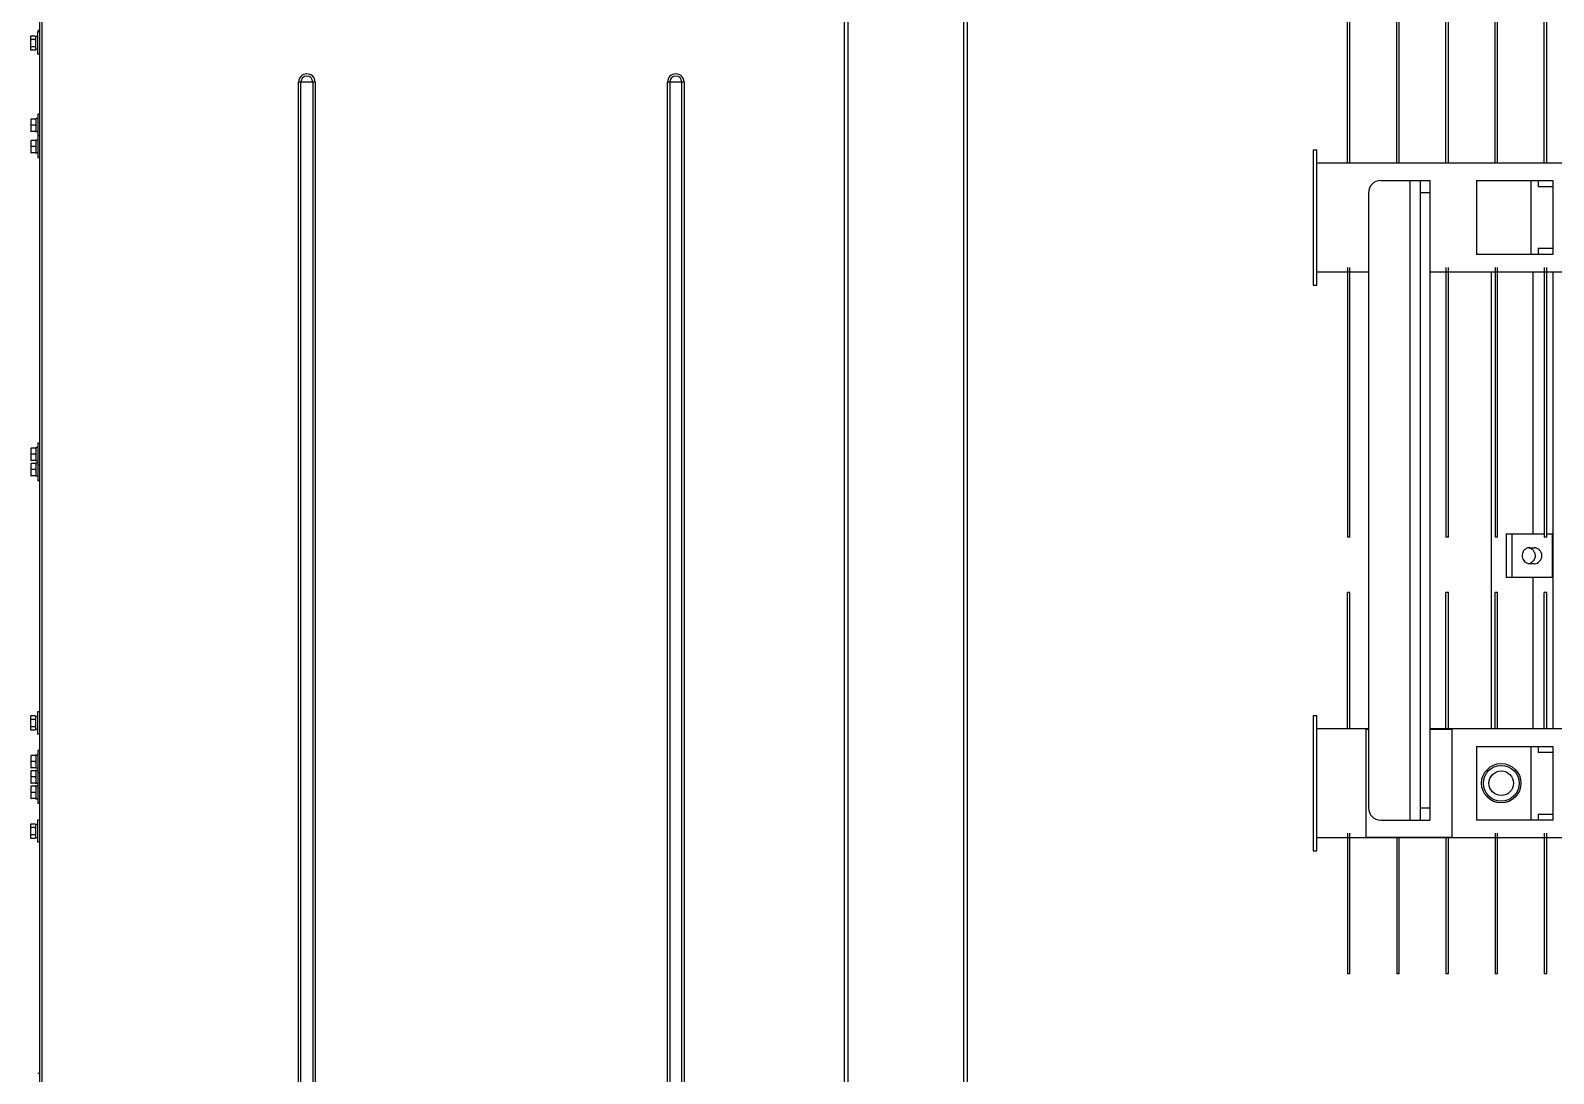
# Model space of a CAD drawing. Header units: millimetres. Extents: x 32496 to 166256, y 3504 to 23939.
# Drawn here: x 94314 to 95553, y 7080 to 7928 of the extents above; entities that cross this region are included whole.
import ezdxf

# ---------------------------------------------------------------- set-up
doc = ezdxf.new("R2010")
doc.units = ezdxf.units.MM
doc.layers.get('0').update_dxf_attribs({"lineweight": 35})
for name, color, linetype in [('2401-01144-S-M6-16HWM_1_0', 7, 'Continuous'), ('4215-19366_1_1_0', 7, 'Continuous'), ('4215-23304_2_1_1_0', 7, 'Continuous'), ('FG-S100X100-2232_0', 7, 'Continuous'), ('变压器模型_1__0', 7, 'Continuous')]:
    doc.layers.add(name, color=color, linetype=linetype)

# ---------------------------------------------------------------- blocks, each defined once
blk = doc.blocks.new('gtrytrgtrr')
at = {"layer": '2401-01144-S-M6-16HWM_1_0', "color": 7, "linetype": 'Continuous'}
for p, q in [((62537.4, -73153.1), (62537.6, -73152.8)), ((62537.4, -73153.1), (62537.4, -73164)), ((62541.1, -73152.8), (62537.7, -73152.8)), ((62541.4, -73153.1), (62541.1, -73152.8)), ((62541.4, -73153.1), (62541.4, -73164)), ((62543, -73153.2), (62541.4, -73153.2)), ((62543, -73149.5), (62543, -73167.5)), ((62544.6, -73149.5), (62543, -73149.5)), ((62544.9, -73148.3), (62543.3, -73148.3)), ((62537.4, -73164), (62537.6, -73164.3)), ((62537.6, -73164.3), (62537.7, -73164.3)), ((62541.1, -73155.7), (62537.7, -73155.7)), ((62541.1, -73161.5), (62537.7, -73161.5)), ((62541.1, -73164.3), (62537.7, -73164.3)), ((62541.4, -73164), (62541.1, -73164.3)), ((62541.1, -73164.3), (62541.1, -73164.3)), ((62543, -73163.9), (62541.4, -73163.9)), ((62544.6, -73167.5), (62543, -73167.5)), ((62543.3, -73216.3), (62543.3, -73233.8)), ((62544.9, -73216.3), (62543.3, -73216.3)), ((62537.7, -73220.3), (62537.7, -73230.3)), ((62541.4, -73220.3), (62538, -73220.3)), ((62541.4, -73225.2), (62538, -73225.2)), ((62541.7, -73219.9), (62541.7, -73230.6)), ((62543.3, -73219.9), (62541.7, -73219.9)), ((62537.7, -73237.8), (62537.7, -73247.8)), ((62541.4, -73230.3), (62538, -73230.3)), ((62541.4, -73230.3), (62538, -73230.3)), ((62541.4, -73237.8), (62538, -73237.8)), ((62543.3, -73230.6), (62541.7, -73230.6)), ((62541.7, -73237.4), (62541.7, -73248.1)), ((62543.3, -73237.4), (62541.7, -73237.4)), ((62543.3, -73233.8), (62543.3, -73251.8)), ((62544.9, -73233.8), (62543.3, -73233.8)), ((62541.4, -73242.7), (62538, -73242.7)), ((62541.4, -73247.8), (62538, -73247.8)), ((62541.4, -73247.8), (62538, -73247.8)), ((62543.3, -73248.1), (62541.7, -73248.1)), ((62544.9, -73251.8), (62543.3, -73251.8)), ((62537.7, -73487.8), (62537.7, -73497.8)), ((62541.4, -73487.8), (62538, -73487.8)), ((62541.7, -73487.4), (62541.7, -73498.1)), ((62543.3, -73487.4), (62541.7, -73487.4)), ((62543.3, -73483.8), (62543.3, -73501.8)), ((62544.9, -73483.8), (62543.3, -73483.8)), ((62537.7, -73500.3), (62537.7, -73510.3)), ((62541.4, -73492.7), (62538, -73492.7)), ((62541.4, -73497.8), (62538, -73497.8)), ((62541.4, -73497.8), (62538, -73497.8)), ((62541.4, -73500.3), (62538, -73500.3)), ((62543.3, -73498.1), (62541.7, -73498.1)), ((62541.7, -73499.9), (62541.7, -73510.6)), ((62543.3, -73499.9), (62541.7, -73499.9)), ((62543.3, -73501.8), (62543.3, -73514.3)), ((62544.9, -73501.8), (62543.3, -73501.8)), ((62541.4, -73505.2), (62538, -73505.2)), ((62541.4, -73510.3), (62538, -73510.3)), ((62541.4, -73510.3), (62538, -73510.3)), ((62543.3, -73510.6), (62541.7, -73510.6)), ((62544.9, -73514.3), (62543.3, -73514.3)), ((62537.4, -73705.8), (62537.6, -73705.6)), ((62537.4, -73705.8), (62537.4, -73716.8)), ((62541.1, -73705.5), (62537.7, -73705.5)), ((62541.1, -73708.5), (62537.7, -73708.5)), ((62541.4, -73705.8), (62541.1, -73705.6)), ((62541.4, -73705.8), (62541.4, -73716.8)), ((62543, -73705.9), (62541.4, -73705.9)), ((62543, -73702.3), (62543, -73720.3)), ((62544.6, -73702.3), (62543, -73702.3)), ((62537.4, -73716.8), (62537.6, -73717)), ((62537.6, -73717), (62537.7, -73717.1)), ((62541.1, -73714.3), (62537.7, -73714.3)), ((62541.1, -73717.1), (62537.7, -73717.1)), ((62541.4, -73716.8), (62541.1, -73717)), ((62541.1, -73717), (62541.1, -73717.1)), ((62543, -73716.6), (62541.4, -73716.6)), ((62544.6, -73720.3), (62543, -73720.3)), ((62541.7, -73737.4), (62541.7, -73748.1)), ((62543.3, -73737.4), (62541.7, -73737.4)), ((62543.3, -73733.8), (62543.3, -73751.8)), ((62544.9, -73733.8), (62543.3, -73733.8)), ((62537.7, -73737.8), (62537.7, -73747.8)), ((62541.4, -73737.8), (62538, -73737.8)), ((62541.4, -73742.7), (62538, -73742.7)), ((62541.4, -73747.8), (62538, -73747.8)), ((62541.4, -73747.8), (62538, -73747.8)), ((62543.3, -73748.1), (62541.7, -73748.1)), ((62541.7, -73749.9), (62541.7, -73760.6)), ((62543.3, -73749.9), (62541.7, -73749.9)), ((62537.7, -73750.3), (62537.7, -73760.3)), ((62541.4, -73750.3), (62538, -73750.3)), ((62541.4, -73755.2), (62538, -73755.2)), ((62541.4, -73760.3), (62538, -73760.3)), ((62541.4, -73760.3), (62538, -73760.3)), ((62543.3, -73760.6), (62541.7, -73760.6)), ((62543.3, -73751.8), (62543.3, -73764.3)), ((62544.9, -73751.8), (62543.3, -73751.8)), ((62537.7, -73762.8), (62537.7, -73772.8)), ((62541.4, -73762.8), (62538, -73762.8)), ((62541.4, -73767.7), (62538, -73767.7)), ((62541.4, -73772.8), (62538, -73772.8)), ((62541.4, -73772.8), (62538, -73772.8)), ((62541.7, -73762.4), (62541.7, -73773.1)), ((62543.3, -73762.4), (62541.7, -73762.4)), ((62543.3, -73773.1), (62541.7, -73773.1)), ((62543.3, -73764.3), (62543.3, -73776.8)), ((62544.9, -73764.3), (62543.3, -73764.3)), ((62544.9, -73776.8), (62543.3, -73776.8)), ((62537.4, -73793.8), (62537.7, -73793.5)), ((62537.4, -73793.8), (62537.4, -73804.8)), ((62537.7, -73793.5), (62537.7, -73793.5)), ((62541.1, -73793.5), (62537.7, -73793.5)), ((62541.1, -73796.4), (62537.7, -73796.4)), ((62541.4, -73793.8), (62541.1, -73793.5)), ((62541.4, -73793.8), (62541.4, -73804.8)), ((62543, -73793.9), (62541.4, -73793.9)), ((62543, -73790.3), (62543, -73808.3)), ((62544.6, -73790.3), (62543, -73790.3)), ((62537.4, -73804.8), (62537.7, -73805.1)), ((62541.1, -73802.2), (62537.7, -73802.2)), ((62541.1, -73805.1), (62537.7, -73805.1)), ((62541.4, -73804.8), (62541.1, -73805.1)), ((62543, -73804.6), (62541.4, -73804.6)), ((62544.6, -73808.3), (62543, -73808.3)), ((62544.9, -73996.3), (62543.3, -73996.3))]:
    blk.add_line(p, q, dxfattribs=at)
for centre, start, end in [((62540.1, -73796.1), 140.5026, 140.8681), ((62538.6, -73796.1), 39.1319, 39.4968)]:
    blk.add_arc(centre, 3.56, start, end, dxfattribs=at)
for points, knots in [([(62537.7, -73152.8), (62537.6, -73152.8), (62537.5, -73152.9), (62537.4, -73153), (62537.4, -73153.1)], [0, 0, 0, 0, 0.255073, 1, 1, 1, 1]), ([(62537.4, -73155.4), (62537.4, -73155.4), (62537.5, -73155.6), (62537.6, -73155.7), (62537.7, -73155.7)], [0, 0, 0, 0, 0.24485, 1, 1, 1, 1]), ([(62541.1, -73152.8), (62541.1, -73152.8), (62541.2, -73152.9), (62541.3, -73153), (62541.4, -73153.1)], [0, 0, 0, 0, 0.255072, 1, 1, 1, 1]), ([(62541.4, -73155.4), (62541.3, -73155.4), (62541.2, -73155.6), (62541.1, -73155.7), (62541.1, -73155.7)], [0, 0, 0, 0, 0.24485, 1, 1, 1, 1]), ([(62537.7, -73161.5), (62537.6, -73161.5), (62537.5, -73161.6), (62537.4, -73161.8), (62537.4, -73161.8)], [0, 0, 0, 0, 0.255647, 1, 1, 1, 1]), ([(62537.4, -73164), (62537.4, -73164), (62537.5, -73164.1), (62537.5, -73164.2), (62537.6, -73164.3)], [0, 0, 0, 0, 0.245193, 1, 1, 1, 1]), ([(62541.1, -73161.5), (62541.1, -73161.5), (62541.2, -73161.6), (62541.3, -73161.8), (62541.4, -73161.8)], [0, 0, 0, 0, 0.255646, 1, 1, 1, 1]), ([(62541.4, -73164), (62541.3, -73164), (62541.3, -73164.1), (62541.2, -73164.2), (62541.1, -73164.3)], [0, 0, 0, 0, 0.245193, 1, 1, 1, 1]), ([(62537.7, -73220.3), (62537.7, -73220.3), (62537.8, -73220.3), (62537.9, -73220.3), (62538, -73220.3)], [0, 0, 0, 0, 0.23369, 1, 1, 1, 1]), ([(62538, -73220.3), (62537.9, -73220.3), (62537.8, -73220.5), (62537.7, -73220.7), (62537.7, -73220.8)], [0, 0, 0, 0, 0.250911, 1, 1, 1, 1]), ([(62537.7, -73224.7), (62537.7, -73224.7), (62537.8, -73224.9), (62537.9, -73225.1), (62538, -73225.2)], [0, 0, 0, 0, 0.249123, 1, 1, 1, 1]), ([(62538, -73225.2), (62537.9, -73225.3), (62537.8, -73225.5), (62537.7, -73225.7), (62537.7, -73225.8)], [0, 0, 0, 0, 0.250845, 1, 1, 1, 1]), ([(62537.7, -73229.7), (62537.7, -73229.7), (62537.8, -73229.9), (62537.9, -73230.1), (62538, -73230.3)], [0, 0, 0, 0, 0.24919, 1, 1, 1, 1]), ([(62541.7, -73220.3), (62541.6, -73220.3), (62541.5, -73220.3), (62541.4, -73220.3), (62541.4, -73220.3)], [0, 0, 0, 0, 0.23369, 1, 1, 1, 1]), ([(62541.4, -73220.3), (62541.4, -73220.3), (62541.5, -73220.5), (62541.6, -73220.7), (62541.7, -73220.8)], [0, 0, 0, 0, 0.25091, 1, 1, 1, 1]), ([(62541.7, -73224.7), (62541.6, -73224.7), (62541.5, -73224.9), (62541.4, -73225.1), (62541.4, -73225.2)], [0, 0, 0, 0, 0.249123, 1, 1, 1, 1]), ([(62541.4, -73225.2), (62541.4, -73225.3), (62541.5, -73225.5), (62541.6, -73225.7), (62541.7, -73225.8)], [0, 0, 0, 0, 0.250844, 1, 1, 1, 1]), ([(62541.7, -73229.7), (62541.6, -73229.7), (62541.5, -73229.9), (62541.4, -73230.1), (62541.4, -73230.3)], [0, 0, 0, 0, 0.24919, 1, 1, 1, 1]), ([(62537.7, -73230.3), (62537.7, -73230.3), (62537.8, -73230.3), (62537.9, -73230.3), (62538, -73230.3)], [0, 0, 0, 0, 0.23369, 1, 1, 1, 1]), ([(62538, -73230.3), (62537.9, -73230.3), (62537.8, -73230.3), (62537.7, -73230.3), (62537.7, -73230.3)], [0, 0, 0, 0, 0.265514, 1, 1, 1, 1]), ([(62537.7, -73237.8), (62537.7, -73237.8), (62537.8, -73237.8), (62537.9, -73237.8), (62538, -73237.8)], [0, 0, 0, 0, 0.23369, 1, 1, 1, 1]), ([(62538, -73237.8), (62537.9, -73237.8), (62537.8, -73238), (62537.7, -73238.2), (62537.7, -73238.3)], [0, 0, 0, 0, 0.250911, 1, 1, 1, 1]), ([(62537.7, -73242.2), (62537.7, -73242.2), (62537.8, -73242.4), (62537.9, -73242.6), (62538, -73242.7)], [0, 0, 0, 0, 0.249123, 1, 1, 1, 1]), ([(62541.7, -73230.3), (62541.6, -73230.3), (62541.5, -73230.3), (62541.4, -73230.3), (62541.4, -73230.3)], [0, 0, 0, 0, 0.23369, 1, 1, 1, 1]), ([(62541.4, -73230.3), (62541.4, -73230.3), (62541.5, -73230.3), (62541.6, -73230.3), (62541.7, -73230.3)], [0, 0, 0, 0, 0.265512, 1, 1, 1, 1]), ([(62541.7, -73237.8), (62541.6, -73237.8), (62541.5, -73237.8), (62541.4, -73237.8), (62541.4, -73237.8)], [0, 0, 0, 0, 0.23369, 1, 1, 1, 1]), ([(62541.4, -73237.8), (62541.4, -73237.8), (62541.5, -73238), (62541.6, -73238.2), (62541.7, -73238.3)], [0, 0, 0, 0, 0.25091, 1, 1, 1, 1]), ([(62541.7, -73242.2), (62541.6, -73242.2), (62541.5, -73242.4), (62541.4, -73242.6), (62541.4, -73242.7)], [0, 0, 0, 0, 0.249123, 1, 1, 1, 1]), ([(62538, -73242.7), (62537.9, -73242.8), (62537.8, -73243), (62537.7, -73243.2), (62537.7, -73243.3)], [0, 0, 0, 0, 0.250845, 1, 1, 1, 1]), ([(62537.7, -73247.2), (62537.7, -73247.2), (62537.8, -73247.4), (62537.9, -73247.6), (62538, -73247.8)], [0, 0, 0, 0, 0.24919, 1, 1, 1, 1]), ([(62537.7, -73247.8), (62537.7, -73247.8), (62537.8, -73247.8), (62537.9, -73247.8), (62538, -73247.8)], [0, 0, 0, 0, 0.23369, 1, 1, 1, 1]), ([(62538, -73247.8), (62537.9, -73247.8), (62537.8, -73247.8), (62537.7, -73247.8), (62537.7, -73247.8)], [0, 0, 0, 0, 0.265514, 1, 1, 1, 1]), ([(62541.4, -73242.7), (62541.4, -73242.8), (62541.5, -73243), (62541.6, -73243.2), (62541.7, -73243.3)], [0, 0, 0, 0, 0.250844, 1, 1, 1, 1]), ([(62541.7, -73247.2), (62541.6, -73247.2), (62541.5, -73247.4), (62541.4, -73247.6), (62541.4, -73247.8)], [0, 0, 0, 0, 0.24919, 1, 1, 1, 1]), ([(62541.7, -73247.8), (62541.6, -73247.8), (62541.5, -73247.8), (62541.4, -73247.8), (62541.4, -73247.8)], [0, 0, 0, 0, 0.23369, 1, 1, 1, 1]), ([(62541.4, -73247.8), (62541.4, -73247.8), (62541.5, -73247.8), (62541.6, -73247.8), (62541.7, -73247.8)], [0, 0, 0, 0, 0.265512, 1, 1, 1, 1]), ([(62537.7, -73487.8), (62537.7, -73487.8), (62537.8, -73487.8), (62537.9, -73487.8), (62538, -73487.8)], [0, 0, 0, 0, 0.23369, 1, 1, 1, 1]), ([(62538, -73487.8), (62537.9, -73487.8), (62537.8, -73488), (62537.7, -73488.2), (62537.7, -73488.3)], [0, 0, 0, 0, 0.250911, 1, 1, 1, 1]), ([(62541.7, -73487.8), (62541.6, -73487.8), (62541.5, -73487.8), (62541.4, -73487.8), (62541.4, -73487.8)], [0, 0, 0, 0, 0.23369, 1, 1, 1, 1]), ([(62541.4, -73487.8), (62541.4, -73487.8), (62541.5, -73488), (62541.6, -73488.2), (62541.7, -73488.3)], [0, 0, 0, 0, 0.25091, 1, 1, 1, 1]), ([(62537.7, -73492.2), (62537.7, -73492.2), (62537.8, -73492.4), (62537.9, -73492.6), (62538, -73492.7)], [0, 0, 0, 0, 0.249123, 1, 1, 1, 1]), ([(62538, -73492.7), (62537.9, -73492.8), (62537.8, -73493), (62537.7, -73493.2), (62537.7, -73493.3)], [0, 0, 0, 0, 0.250845, 1, 1, 1, 1]), ([(62537.7, -73497.2), (62537.7, -73497.2), (62537.8, -73497.4), (62537.9, -73497.6), (62538, -73497.8)], [0, 0, 0, 0, 0.24919, 1, 1, 1, 1]), ([(62537.7, -73497.8), (62537.7, -73497.8), (62537.8, -73497.8), (62537.9, -73497.8), (62538, -73497.8)], [0, 0, 0, 0, 0.23369, 1, 1, 1, 1]), ([(62538, -73497.8), (62537.9, -73497.8), (62537.8, -73497.8), (62537.7, -73497.8), (62537.7, -73497.8)], [0, 0, 0, 0, 0.265514, 1, 1, 1, 1]), ([(62537.7, -73500.3), (62537.7, -73500.3), (62537.8, -73500.3), (62537.9, -73500.3), (62538, -73500.3)], [0, 0, 0, 0, 0.23369, 1, 1, 1, 1]), ([(62538, -73500.3), (62537.9, -73500.3), (62537.8, -73500.5), (62537.7, -73500.7), (62537.7, -73500.8)], [0, 0, 0, 0, 0.250911, 1, 1, 1, 1]), ([(62541.7, -73492.2), (62541.6, -73492.2), (62541.5, -73492.4), (62541.4, -73492.6), (62541.4, -73492.7)], [0, 0, 0, 0, 0.249123, 1, 1, 1, 1]), ([(62541.4, -73492.7), (62541.4, -73492.8), (62541.5, -73493), (62541.6, -73493.2), (62541.7, -73493.3)], [0, 0, 0, 0, 0.250844, 1, 1, 1, 1]), ([(62541.7, -73497.2), (62541.6, -73497.2), (62541.5, -73497.4), (62541.4, -73497.6), (62541.4, -73497.8)], [0, 0, 0, 0, 0.24919, 1, 1, 1, 1]), ([(62541.7, -73497.8), (62541.6, -73497.8), (62541.5, -73497.8), (62541.4, -73497.8), (62541.4, -73497.8)], [0, 0, 0, 0, 0.23369, 1, 1, 1, 1]), ([(62541.4, -73497.8), (62541.4, -73497.8), (62541.5, -73497.8), (62541.6, -73497.8), (62541.7, -73497.8)], [0, 0, 0, 0, 0.265512, 1, 1, 1, 1]), ([(62541.7, -73500.3), (62541.6, -73500.3), (62541.5, -73500.3), (62541.4, -73500.3), (62541.4, -73500.3)], [0, 0, 0, 0, 0.23369, 1, 1, 1, 1]), ([(62541.4, -73500.3), (62541.4, -73500.3), (62541.5, -73500.5), (62541.6, -73500.7), (62541.7, -73500.8)], [0, 0, 0, 0, 0.25091, 1, 1, 1, 1]), ([(62537.7, -73504.7), (62537.7, -73504.7), (62537.8, -73504.9), (62537.9, -73505.1), (62538, -73505.2)], [0, 0, 0, 0, 0.249123, 1, 1, 1, 1]), ([(62538, -73505.2), (62537.9, -73505.3), (62537.8, -73505.5), (62537.7, -73505.7), (62537.7, -73505.8)], [0, 0, 0, 0, 0.250845, 1, 1, 1, 1]), ([(62537.7, -73509.7), (62537.7, -73509.7), (62537.8, -73509.9), (62537.9, -73510.1), (62538, -73510.3)], [0, 0, 0, 0, 0.24919, 1, 1, 1, 1]), ([(62537.7, -73510.3), (62537.7, -73510.3), (62537.8, -73510.3), (62537.9, -73510.3), (62538, -73510.3)], [0, 0, 0, 0, 0.23369, 1, 1, 1, 1]), ([(62538, -73510.3), (62537.9, -73510.3), (62537.8, -73510.3), (62537.7, -73510.3), (62537.7, -73510.3)], [0, 0, 0, 0, 0.265514, 1, 1, 1, 1]), ([(62541.7, -73504.7), (62541.6, -73504.7), (62541.5, -73504.9), (62541.4, -73505.1), (62541.4, -73505.2)], [0, 0, 0, 0, 0.249123, 1, 1, 1, 1]), ([(62541.4, -73505.2), (62541.4, -73505.3), (62541.5, -73505.5), (62541.6, -73505.7), (62541.7, -73505.8)], [0, 0, 0, 0, 0.250844, 1, 1, 1, 1]), ([(62541.7, -73509.7), (62541.6, -73509.7), (62541.5, -73509.9), (62541.4, -73510.1), (62541.4, -73510.3)], [0, 0, 0, 0, 0.24919, 1, 1, 1, 1]), ([(62541.7, -73510.3), (62541.6, -73510.3), (62541.5, -73510.3), (62541.4, -73510.3), (62541.4, -73510.3)], [0, 0, 0, 0, 0.23369, 1, 1, 1, 1]), ([(62541.4, -73510.3), (62541.4, -73510.3), (62541.5, -73510.3), (62541.6, -73510.3), (62541.7, -73510.3)], [0, 0, 0, 0, 0.265512, 1, 1, 1, 1]), ([(62537.7, -73705.5), (62537.6, -73705.5), (62537.5, -73705.7), (62537.4, -73705.8), (62537.4, -73705.9)], [0, 0, 0, 0, 0.255073, 1, 1, 1, 1]), ([(62537.4, -73708.2), (62537.4, -73708.2), (62537.5, -73708.3), (62537.6, -73708.4), (62537.7, -73708.5)], [0, 0, 0, 0, 0.24485, 1, 1, 1, 1]), ([(62541.1, -73705.5), (62541.1, -73705.5), (62541.2, -73705.7), (62541.3, -73705.8), (62541.4, -73705.9)], [0, 0, 0, 0, 0.255072, 1, 1, 1, 1]), ([(62541.4, -73708.2), (62541.3, -73708.2), (62541.2, -73708.3), (62541.1, -73708.4), (62541.1, -73708.5)], [0, 0, 0, 0, 0.24485, 1, 1, 1, 1]), ([(62537.7, -73714.3), (62537.6, -73714.3), (62537.5, -73714.4), (62537.4, -73714.5), (62537.4, -73714.6)], [0, 0, 0, 0, 0.255647, 1, 1, 1, 1]), ([(62537.4, -73716.7), (62537.4, -73716.8), (62537.5, -73716.9), (62537.5, -73716.9), (62537.6, -73717)], [0, 0, 0, 0, 0.245193, 1, 1, 1, 1]), ([(62541.1, -73714.3), (62541.1, -73714.3), (62541.2, -73714.4), (62541.3, -73714.5), (62541.4, -73714.6)], [0, 0, 0, 0, 0.255646, 1, 1, 1, 1]), ([(62541.4, -73716.7), (62541.3, -73716.8), (62541.3, -73716.9), (62541.2, -73716.9), (62541.1, -73717)], [0, 0, 0, 0, 0.245193, 1, 1, 1, 1]), ([(62537.7, -73737.8), (62537.7, -73737.8), (62537.8, -73737.8), (62537.9, -73737.8), (62538, -73737.8)], [0, 0, 0, 0, 0.23369, 1, 1, 1, 1]), ([(62538, -73737.8), (62537.9, -73737.8), (62537.8, -73738), (62537.7, -73738.2), (62537.7, -73738.3)], [0, 0, 0, 0, 0.250911, 1, 1, 1, 1]), ([(62537.7, -73742.2), (62537.7, -73742.2), (62537.8, -73742.4), (62537.9, -73742.6), (62538, -73742.7)], [0, 0, 0, 0, 0.249123, 1, 1, 1, 1]), ([(62538, -73742.7), (62537.9, -73742.8), (62537.8, -73743), (62537.7, -73743.2), (62537.7, -73743.3)], [0, 0, 0, 0, 0.250845, 1, 1, 1, 1]), ([(62537.7, -73747.2), (62537.7, -73747.2), (62537.8, -73747.4), (62537.9, -73747.6), (62538, -73747.8)], [0, 0, 0, 0, 0.24919, 1, 1, 1, 1]), ([(62537.7, -73747.8), (62537.7, -73747.8), (62537.8, -73747.8), (62537.9, -73747.8), (62538, -73747.8)], [0, 0, 0, 0, 0.23369, 1, 1, 1, 1]), ([(62538, -73747.8), (62537.9, -73747.8), (62537.8, -73747.8), (62537.7, -73747.8), (62537.7, -73747.8)], [0, 0, 0, 0, 0.265514, 1, 1, 1, 1]), ([(62541.7, -73737.8), (62541.6, -73737.8), (62541.5, -73737.8), (62541.4, -73737.8), (62541.4, -73737.8)], [0, 0, 0, 0, 0.23369, 1, 1, 1, 1]), ([(62541.4, -73737.8), (62541.4, -73737.8), (62541.5, -73738), (62541.6, -73738.2), (62541.7, -73738.3)], [0, 0, 0, 0, 0.25091, 1, 1, 1, 1]), ([(62541.7, -73742.2), (62541.6, -73742.2), (62541.5, -73742.4), (62541.4, -73742.6), (62541.4, -73742.7)], [0, 0, 0, 0, 0.249123, 1, 1, 1, 1]), ([(62541.4, -73742.7), (62541.4, -73742.8), (62541.5, -73743), (62541.6, -73743.2), (62541.7, -73743.3)], [0, 0, 0, 0, 0.250844, 1, 1, 1, 1]), ([(62541.7, -73747.2), (62541.6, -73747.2), (62541.5, -73747.4), (62541.4, -73747.6), (62541.4, -73747.8)], [0, 0, 0, 0, 0.24919, 1, 1, 1, 1]), ([(62541.7, -73747.8), (62541.6, -73747.8), (62541.5, -73747.8), (62541.4, -73747.8), (62541.4, -73747.8)], [0, 0, 0, 0, 0.23369, 1, 1, 1, 1]), ([(62541.4, -73747.8), (62541.4, -73747.8), (62541.5, -73747.8), (62541.6, -73747.8), (62541.7, -73747.8)], [0, 0, 0, 0, 0.265512, 1, 1, 1, 1]), ([(62537.7, -73750.3), (62537.7, -73750.3), (62537.8, -73750.3), (62537.9, -73750.3), (62538, -73750.3)], [0, 0, 0, 0, 0.23369, 1, 1, 1, 1]), ([(62538, -73750.3), (62537.9, -73750.3), (62537.8, -73750.5), (62537.7, -73750.7), (62537.7, -73750.8)], [0, 0, 0, 0, 0.250911, 1, 1, 1, 1]), ([(62537.7, -73754.7), (62537.7, -73754.7), (62537.8, -73754.9), (62537.9, -73755.1), (62538, -73755.2)], [0, 0, 0, 0, 0.249123, 1, 1, 1, 1]), ([(62538, -73755.2), (62537.9, -73755.3), (62537.8, -73755.5), (62537.7, -73755.7), (62537.7, -73755.8)], [0, 0, 0, 0, 0.250845, 1, 1, 1, 1]), ([(62537.7, -73759.7), (62537.7, -73759.7), (62537.8, -73759.9), (62537.9, -73760.1), (62538, -73760.3)], [0, 0, 0, 0, 0.24919, 1, 1, 1, 1]), ([(62537.7, -73760.3), (62537.7, -73760.3), (62537.8, -73760.3), (62537.9, -73760.3), (62538, -73760.3)], [0, 0, 0, 0, 0.23369, 1, 1, 1, 1]), ([(62538, -73760.3), (62537.9, -73760.3), (62537.8, -73760.3), (62537.7, -73760.3), (62537.7, -73760.3)], [0, 0, 0, 0, 0.265514, 1, 1, 1, 1]), ([(62541.7, -73750.3), (62541.6, -73750.3), (62541.5, -73750.3), (62541.4, -73750.3), (62541.4, -73750.3)], [0, 0, 0, 0, 0.23369, 1, 1, 1, 1]), ([(62541.4, -73750.3), (62541.4, -73750.3), (62541.5, -73750.5), (62541.6, -73750.7), (62541.7, -73750.8)], [0, 0, 0, 0, 0.25091, 1, 1, 1, 1]), ([(62541.7, -73754.7), (62541.6, -73754.7), (62541.5, -73754.9), (62541.4, -73755.1), (62541.4, -73755.2)], [0, 0, 0, 0, 0.249123, 1, 1, 1, 1]), ([(62541.4, -73755.2), (62541.4, -73755.3), (62541.5, -73755.5), (62541.6, -73755.7), (62541.7, -73755.8)], [0, 0, 0, 0, 0.250844, 1, 1, 1, 1]), ([(62541.7, -73759.7), (62541.6, -73759.7), (62541.5, -73759.9), (62541.4, -73760.1), (62541.4, -73760.3)], [0, 0, 0, 0, 0.24919, 1, 1, 1, 1]), ([(62541.7, -73760.3), (62541.6, -73760.3), (62541.5, -73760.3), (62541.4, -73760.3), (62541.4, -73760.3)], [0, 0, 0, 0, 0.23369, 1, 1, 1, 1]), ([(62541.4, -73760.3), (62541.4, -73760.3), (62541.5, -73760.3), (62541.6, -73760.3), (62541.7, -73760.3)], [0, 0, 0, 0, 0.265512, 1, 1, 1, 1]), ([(62537.7, -73762.8), (62537.7, -73762.8), (62537.8, -73762.8), (62537.9, -73762.8), (62538, -73762.8)], [0, 0, 0, 0, 0.23369, 1, 1, 1, 1]), ([(62538, -73762.8), (62537.9, -73762.8), (62537.8, -73763), (62537.7, -73763.2), (62537.7, -73763.3)], [0, 0, 0, 0, 0.250911, 1, 1, 1, 1]), ([(62537.7, -73767.2), (62537.7, -73767.2), (62537.8, -73767.4), (62537.9, -73767.6), (62538, -73767.7)], [0, 0, 0, 0, 0.249123, 1, 1, 1, 1]), ([(62538, -73767.7), (62537.9, -73767.8), (62537.8, -73768), (62537.7, -73768.2), (62537.7, -73768.3)], [0, 0, 0, 0, 0.250845, 1, 1, 1, 1]), ([(62537.7, -73772.2), (62537.7, -73772.2), (62537.8, -73772.4), (62537.9, -73772.6), (62538, -73772.8)], [0, 0, 0, 0, 0.24919, 1, 1, 1, 1]), ([(62537.7, -73772.8), (62537.7, -73772.8), (62537.8, -73772.8), (62537.9, -73772.8), (62538, -73772.8)], [0, 0, 0, 0, 0.23369, 1, 1, 1, 1]), ([(62538, -73772.8), (62537.9, -73772.8), (62537.8, -73772.8), (62537.7, -73772.8), (62537.7, -73772.8)], [0, 0, 0, 0, 0.265514, 1, 1, 1, 1]), ([(62541.7, -73762.8), (62541.6, -73762.8), (62541.5, -73762.8), (62541.4, -73762.8), (62541.4, -73762.8)], [0, 0, 0, 0, 0.23369, 1, 1, 1, 1]), ([(62541.4, -73762.8), (62541.4, -73762.8), (62541.5, -73763), (62541.6, -73763.2), (62541.7, -73763.3)], [0, 0, 0, 0, 0.25091, 1, 1, 1, 1]), ([(62541.7, -73767.2), (62541.6, -73767.2), (62541.5, -73767.4), (62541.4, -73767.6), (62541.4, -73767.7)], [0, 0, 0, 0, 0.249123, 1, 1, 1, 1]), ([(62541.4, -73767.7), (62541.4, -73767.8), (62541.5, -73768), (62541.6, -73768.2), (62541.7, -73768.3)], [0, 0, 0, 0, 0.250844, 1, 1, 1, 1]), ([(62541.7, -73772.2), (62541.6, -73772.2), (62541.5, -73772.4), (62541.4, -73772.6), (62541.4, -73772.8)], [0, 0, 0, 0, 0.24919, 1, 1, 1, 1]), ([(62541.7, -73772.8), (62541.6, -73772.8), (62541.5, -73772.8), (62541.4, -73772.8), (62541.4, -73772.8)], [0, 0, 0, 0, 0.23369, 1, 1, 1, 1]), ([(62541.4, -73772.8), (62541.4, -73772.8), (62541.5, -73772.8), (62541.6, -73772.8), (62541.7, -73772.8)], [0, 0, 0, 0, 0.265512, 1, 1, 1, 1]), ([(62537.7, -73793.5), (62537.6, -73793.5), (62537.5, -73793.6), (62537.4, -73793.7), (62537.4, -73793.8)], [0, 0, 0, 0, 0.255039, 1, 1, 1, 1]), ([(62537.4, -73796.1), (62537.4, -73796.1), (62537.5, -73796.2), (62537.6, -73796.3), (62537.7, -73796.4)], [0, 0, 0, 0, 0.24456, 1, 1, 1, 1]), ([(62541.1, -73793.5), (62541.1, -73793.5), (62541.2, -73793.6), (62541.3, -73793.7), (62541.3, -73793.8)], [0, 0, 0, 0, 0.255039, 1, 1, 1, 1]), ([(62541.4, -73796.1), (62541.3, -73796.1), (62541.2, -73796.2), (62541.1, -73796.3), (62541.1, -73796.4)], [0, 0, 0, 0, 0.24456, 1, 1, 1, 1]), ([(62537.7, -73802.2), (62537.6, -73802.2), (62537.5, -73802.3), (62537.4, -73802.4), (62537.4, -73802.5)], [0, 0, 0, 0, 0.255355, 1, 1, 1, 1]), ([(62537.4, -73804.7), (62537.4, -73804.8), (62537.5, -73804.9), (62537.6, -73805), (62537.7, -73805.1)], [0, 0, 0, 0, 0.244562, 1, 1, 1, 1]), ([(62541.1, -73802.2), (62541.1, -73802.2), (62541.2, -73802.3), (62541.3, -73802.4), (62541.4, -73802.5)], [0, 0, 0, 0, 0.255354, 1, 1, 1, 1]), ([(62541.4, -73804.7), (62541.3, -73804.8), (62541.2, -73804.9), (62541.1, -73805), (62541.1, -73805.1)], [0, 0, 0, 0, 0.244562, 1, 1, 1, 1])]:
    blk.add_open_spline(points, degree=3, knots=knots, dxfattribs=at)
for points in [[(62537.7, -73155.7), (62537.6, -73156), (62537.5, -73156.2), (62537.4, -73156.4)], [(62537.4, -73160.9), (62537.5, -73161.1), (62537.6, -73161.3), (62537.7, -73161.5)], [(62541.1, -73155.7), (62541.2, -73156), (62541.3, -73156.2), (62541.4, -73156.4)], [(62541.4, -73160.9), (62541.3, -73161.1), (62541.2, -73161.3), (62541.1, -73161.5)], [(62537.7, -73708.5), (62537.6, -73708.7), (62537.5, -73708.9), (62537.4, -73709.2)], [(62541.1, -73708.5), (62541.2, -73708.7), (62541.3, -73708.9), (62541.4, -73709.2)], [(62537.4, -73713.6), (62537.5, -73713.8), (62537.6, -73714.1), (62537.7, -73714.3)], [(62541.4, -73713.6), (62541.3, -73713.8), (62541.2, -73714.1), (62541.1, -73714.3)], [(62537.7, -73796.4), (62537.6, -73796.6), (62537.5, -73796.8), (62537.4, -73797.1)], [(62541.1, -73796.4), (62541.2, -73796.6), (62541.3, -73796.8), (62541.4, -73797.1)], [(62537.4, -73801.5), (62537.5, -73801.7), (62537.6, -73802), (62537.7, -73802.2)], [(62541.4, -73801.5), (62541.3, -73801.7), (62541.2, -73802), (62541.1, -73802.2)]]:
    blk.add_open_spline(points, degree=3, dxfattribs=at)
at = {"layer": '4215-19366_1_1_0', "color": 7, "linetype": 'Continuous'}
for p, q in [((62544.6, -73148.3), (62544.6, -73216.3)), ((62544.6, -73251.8), (62544.6, -73483.8)), ((62544.6, -73264.3), (62544.9, -73264.3)), ((62544.6, -73514.3), (62544.6, -73733.8)), ((62544.6, -73692.8), (62544.9, -73692.8)), ((62544.9, -73694.8), (62544.6, -73694.8)), ((62544.6, -73776.8), (62544.6, -73996.3)), ((62544.9, -73815.8), (62544.6, -73815.8)), ((62544.9, -73817.8), (62544.6, -73817.8))]:
    blk.add_line(p, q, dxfattribs=at)
at = {"layer": '4215-23304_2_1_1_0', "color": 7, "linetype": 'Continuous'}
blk.add_line((62544.9, -74416), (62544.9, -73094.5), dxfattribs=at)
at = {"layer": '4215-23304_2_1_1_0', "color": 9, "linetype": 'Continuous'}
for p, q in [((62546.6, -73096.2), (62546.6, -74414.3)), ((62755.4, -74320.3), (62755.4, -73190.3)), ((62768.8, -73190.3), (62755.4, -73190.3)), ((62757.2, -74320.3), (62757.2, -73190.3)), ((62766.9, -73190.3), (62766.9, -74320.3)), ((62768.8, -73190.3), (62768.8, -74320.3)), ((63055.4, -74320.3), (63055.4, -73190.3)), ((63068.8, -73190.3), (63055.4, -73190.3)), ((63057.2, -73190.3), (63057.2, -74320.3)), ((63066.9, -74320.3), (63066.9, -73190.3)), ((63068.8, -73190.3), (63068.8, -74320.3))]:
    blk.add_line(p, q, dxfattribs=at)
for centre, radius in [((62762.1, -73190.3), 6.71), ((62762.1, -73190.3), 4.84), ((63062.1, -73190.3), 6.71), ((63062.1, -73190.3), 4.84)]:
    blk.add_arc(centre, radius, 0, 180, dxfattribs=at)
at = {"layer": 'FG-S100X100-2232_0', "color": 7, "linetype": 'Continuous'}
for p, q in [((63199.3, -74723.3), (63199.3, -72451.3)), ((63299.3, -74723.3), (63299.3, -72451.3))]:
    blk.add_line(p, q, dxfattribs=at)
at = {"layer": 'FG-S100X100-2232_0', "color": 9, "linetype": 'Continuous'}
for p, q in [((63202.3, -74723.3), (63202.3, -72451.3)), ((63296.3, -74723.3), (63296.3, -72451.3))]:
    blk.add_line(p, q, dxfattribs=at)
at = {"layer": '变压器模型_1__0', "color": 6, "linetype": 'Continuous'}
for p, q in [((63608.3, -73255.8), (63608.3, -73040.3)), ((63610.3, -73255.8), (63610.3, -73040.3)), ((63648.3, -73255.8), (63648.3, -73040.3)), ((63650.3, -73255.8), (63650.3, -73040.3)), ((63688.3, -73255.8), (63688.3, -73040.3)), ((63690.3, -73255.8), (63690.3, -73040.3)), ((63728.3, -73255.8), (63728.3, -73040.3)), ((63730.3, -73255.8), (63730.3, -73040.3)), ((63768.3, -73255.8), (63768.3, -73040.3)), ((63770.3, -73255.8), (63770.3, -73040.3)), ((63580.3, -73245.3), (63580.3, -73355.3)), ((63580.3, -73245.3), (63583.3, -73245.3)), ((63583.3, -73355.3), (63583.3, -73245.3)), ((63583.3, -73255.8), (64338.4, -73255.8)), ((63635.3, -73270.3), (63675.3, -73270.3)), ((63667.3, -73270.3), (63667.3, -73790.3)), ((63675.3, -73270.3), (63675.3, -73790.3)), ((63713.3, -73270.3), (63713.3, -73330.3)), ((63713.3, -73270.3), (63775.3, -73270.3)), ((63757.3, -73270.3), (63757.3, -73330.3)), ((63763.3, -73270.3), (63763.3, -73275.3)), ((63775.3, -73270.3), (63775.3, -73330.3)), ((63625.3, -73280.3), (63625.3, -73780.3)), ((63763.3, -73325.3), (63763.3, -73330.3)), ((63608.3, -73341), (63608.3, -73560.3)), ((63610.3, -73560.3), (63610.3, -73341)), ((63688.3, -73341), (63688.3, -73560.3)), ((63690.3, -73560.3), (63690.3, -73341)), ((63775.3, -73330.3), (63713.3, -73330.3)), ((63728.3, -73341), (63728.3, -73560.3)), ((63730.3, -73560.3), (63730.3, -73341)), ((63768.3, -73341), (63768.3, -73560.3)), ((63770.3, -73560.3), (63770.3, -73341)), ((63625.3, -73344.8), (63583.3, -73344.8)), ((64338.4, -73344.8), (63675.3, -73344.8)), ((63725.3, -73715.8), (63725.3, -73344.8)), ((63775.3, -73344.8), (63775.3, -73715.8)), ((63580.3, -73355.3), (63583.3, -73355.3)), ((63610.3, -73560.3), (63608.3, -73560.3)), ((63690.3, -73560.3), (63688.3, -73560.3)), ((63730.3, -73560.3), (63728.3, -73560.3)), ((63737.3, -73557.3), (63737.3, -73593.3)), ((63768.3, -73557.8), (63737.3, -73557.8)), ((63741.8, -73557.8), (63741.8, -73592.8)), ((63770.3, -73560.3), (63768.3, -73560.3)), ((63774.7, -73557.8), (63770.3, -73557.8)), ((63774.7, -73557.3), (63775.3, -73557.3)), ((63774.7, -73557.8), (63774.7, -73592.8)), ((63756.4, -73568.8), (63760.2, -73568.8)), ((63760.2, -73581.8), (63756.4, -73581.8)), ((63737.3, -73592.8), (63774.7, -73592.8)), ((63608.3, -73715.8), (63608.3, -73605.3)), ((63610.3, -73605.3), (63608.3, -73605.3)), ((63610.3, -73715.8), (63610.3, -73605.3)), ((63688.3, -73715.8), (63688.3, -73605.3)), ((63690.3, -73605.3), (63688.3, -73605.3)), ((63690.3, -73715.8), (63690.3, -73605.3)), ((63728.3, -73715.8), (63728.3, -73605.3)), ((63730.3, -73605.3), (63728.3, -73605.3)), ((63730.3, -73715.8), (63730.3, -73605.3)), ((63768.3, -73715.8), (63768.3, -73605.3)), ((63770.3, -73605.3), (63768.3, -73605.3)), ((63770.3, -73715.8), (63770.3, -73605.3)), ((63580.3, -73705.3), (63580.3, -73815.3)), ((63580.3, -73705.3), (63583.3, -73705.3)), ((63583.3, -73815.3), (63583.3, -73705.3)), ((63583.3, -73715.8), (63625.3, -73715.8)), ((63623.3, -73716.3), (63623.3, -73804.3)), ((63623.3, -73716.3), (63625.3, -73716.3)), ((63675.3, -73715.8), (64336.3, -73715.8)), ((63675.3, -73716.3), (63693.3, -73716.3)), ((63693.3, -73804.3), (63693.3, -73716.3)), ((63713.3, -73730.3), (63713.3, -73790.3)), ((63713.3, -73730.3), (63775.3, -73730.3)), ((63757.3, -73730.3), (63757.3, -73790.3)), ((63763.3, -73730.3), (63763.3, -73735.3)), ((63775.3, -73730.3), (63775.3, -73790.3)), ((63763.3, -73785.3), (63763.3, -73790.3)), ((63635.3, -73790.3), (63675.3, -73790.3)), ((63775.3, -73790.3), (63713.3, -73790.3)), ((64336.3, -73804.8), (63583.3, -73804.8)), ((63608.3, -73801), (63608.3, -73915.3)), ((63610.3, -73915.3), (63610.3, -73801)), ((63693.3, -73804.3), (63623.3, -73804.3)), ((63648.3, -73804.3), (63648.3, -73915.3)), ((63650.3, -73915.3), (63650.3, -73804.8)), ((63688.3, -73804.3), (63688.3, -73915.3)), ((63690.3, -73915.3), (63690.3, -73804.8)), ((63728.3, -73801), (63728.3, -73915.3)), ((63730.3, -73915.3), (63730.3, -73801)), ((63768.3, -73801), (63768.3, -73915.3)), ((63770.3, -73915.3), (63770.3, -73801)), ((63580.3, -73815.3), (63583.3, -73815.3)), ((63610.3, -73915.3), (63608.3, -73915.3)), ((63650.3, -73915.3), (63648.3, -73915.3)), ((63690.3, -73915.3), (63688.3, -73915.3)), ((63730.3, -73915.3), (63728.3, -73915.3)), ((63770.3, -73915.3), (63768.3, -73915.3))]:
    blk.add_line(p, q, dxfattribs=at)
at = {"layer": '变压器模型_1__0', "color": 9, "linetype": 'Continuous'}
for p, q in [((63659.3, -73790.3), (63659.3, -73270.3)), ((63775.3, -73275.3), (63763.3, -73275.3)), ((63675.3, -73280.3), (63667.3, -73280.3)), ((63763.3, -73325.3), (63775.3, -73325.3)), ((63759.3, -73557.3), (63759.3, -73344.8)), ((63759.3, -73715.8), (63759.3, -73593.3)), ((63775.3, -73735.3), (63763.3, -73735.3)), ((63667.3, -73780.3), (63675.3, -73780.3)), ((63763.3, -73785.3), (63775.3, -73785.3))]:
    blk.add_line(p, q, dxfattribs=at)
at = {"layer": '变压器模型_1__0', "color": 6, "linetype": 'Continuous'}
for radius in [16, 14.5, 10]:
    blk.add_circle((63733.3, -73760.3), radius, dxfattribs=at)
for centre, radius, start, end in [((63635.3, -73280.3), 10, 90, 180), ((63756.4, -73574.4), 5.65, 90.0526, 99.0299), ((63754.1, -73575.2), 6.66, 21.7586, 28.4453), ((63756.5, -73575.9), 5.9, 253.4387, 260.9861), ((63756.4, -73576.1), 5.65, 260.9696, 269.9474), ((63754.6, -73575.8), 6, 286.5606, 301.5129), ((63635.3, -73780.3), 10, 180, 270)]:
    blk.add_arc(centre, radius, start, end, dxfattribs=at)
for points in [[(63751.1, -73572), (63750.6, -73573), (63750.3, -73574.2), (63750.3, -73575.3)], [(63760.3, -73572.7), (63760.6, -73573.5), (63760.8, -73574.4), (63760.8, -73575.3)]]:
    blk.add_open_spline(points, degree=3, dxfattribs=at)
for points, knots in [([(63750.3, -73575.3), (63750.3, -73576.7), (63751.1, -73579.4), (63753.5, -73581.2), (63754.8, -73581.5)], [0, 0, 0, 0, 0.508782, 1, 1, 1, 1]), ([(63755.5, -73568.9), (63754.6, -73569), (63752.8, -73569.7), (63751.6, -73571.2), (63751.1, -73572)], [0, 0, 0, 0, 0.494196, 1, 1, 1, 1]), ([(63755.6, -73568.9), (63756.5, -73569), (63758.3, -73569.7), (63759.5, -73571.2), (63760, -73572)], [0, 0, 0, 0, 0.494196, 1, 1, 1, 1]), ([(63760.8, -73575.3), (63760.8, -73576.4), (63760.3, -73578.6), (63758.7, -73580.3), (63757.8, -73580.9)], [0, 0, 0, 0, 0.506586, 1, 1, 1, 1]), ([(63766.3, -73575.3), (63766.3, -73573.6), (63765.1, -73570.3), (63761.7, -73568.8), (63760.2, -73568.8)], [0, 0, 0, 0, 0.510988, 1, 1, 1, 1]), ([(63760.2, -73581.8), (63761.7, -73581.8), (63765.1, -73580.3), (63766.3, -73576.9), (63766.3, -73575.3)], [0, 0, 0, 0, 0.489009, 1, 1, 1, 1])]:
    blk.add_open_spline(points, degree=3, knots=knots, dxfattribs=at)

msp = doc.modelspace()

# ---------------------------------------------------------------- block references
msp.add_blockref('gtrytrgtrr', (31776.885, 81076.369))

doc.saveas('drawing.dxf')
